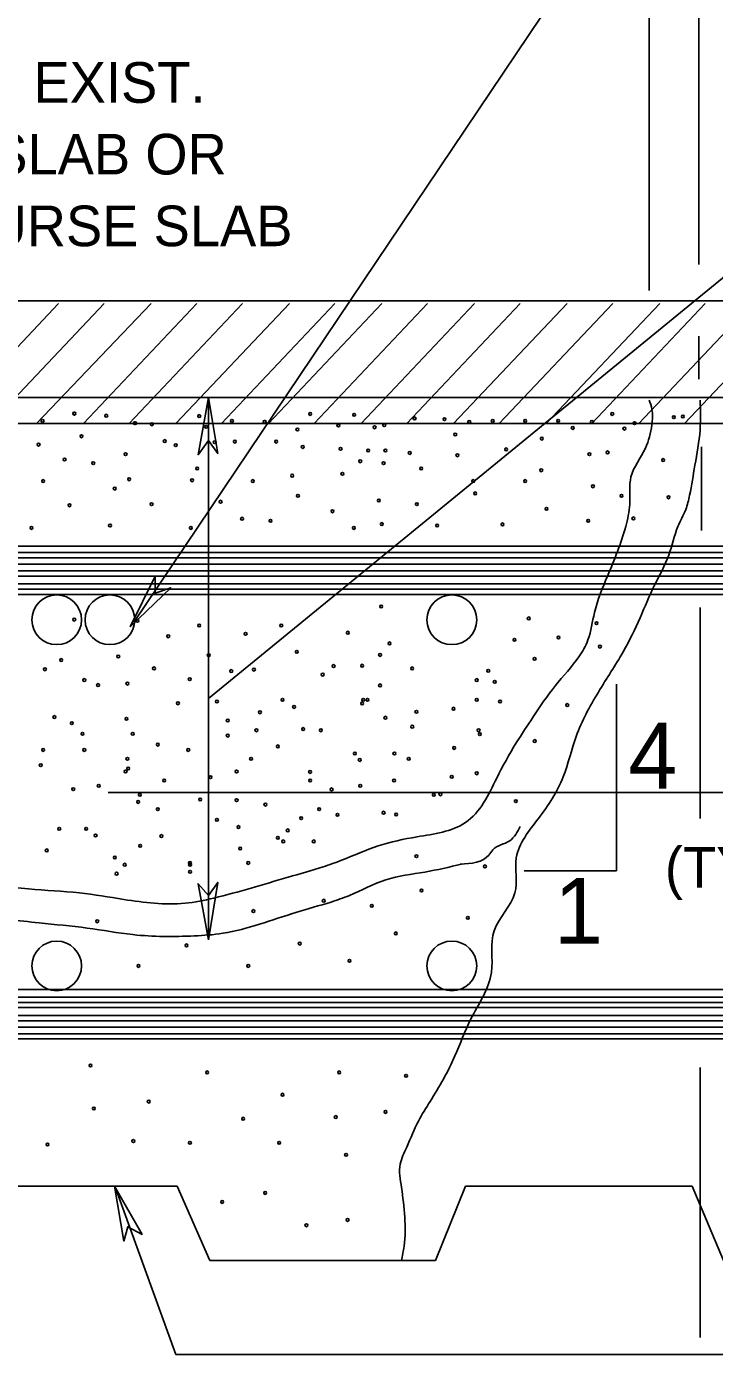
# Model space of a CAD drawing. Extents: x 528.19 to 531.15, y 154.44 to 156.28.
# Drawn here: x 529.9011 to 530.0741, y 155.6316 to 155.9657 of the extents above; entities that cross this region are included whole.
import ezdxf

# ---------------------------------------------------------------- set-up
doc = ezdxf.new("R2010")
doc.units = 0
for name, color, linetype in [('Level 1', 7, 'Continuous'), ('Level 2', 7, 'Continuous'), ('Level 5', 7, 'Continuous')]:
    doc.layers.add(name, color=color, linetype=linetype)

msp = doc.modelspace()

# ---------------------------------------------------------------- linework, layer by layer
at = {"layer": 'Level 1'}
for points in [[(529.94685, 155.87238), (529.94423, 155.85794), (529.94685, 155.86155), (529.94915, 155.85827)], [(529.92717, 155.81463), (529.93734, 155.82448), (529.9334, 155.82316), (529.9334, 155.82743)], [(529.94685, 155.73589), (529.94915, 155.75033), (529.94685, 155.74705), (529.94423, 155.75)], [(529.92323, 155.67388), (529.92552, 155.6601), (529.92651, 155.66371), (529.93012, 155.66175)]]:
    msp.add_lwpolyline(points, close=True, dxfattribs=at)
at = {"layer": 'Level 2'}
for p, q in [((530.07021, 156.12106), (530.07021, 155.90584)), ((530.05774, 156.02592), (530.05774, 155.89928)), ((529.92815, 155.81594), (530.04331, 155.9872)), ((529.64797, 155.89665), (530.16962, 155.89665)), ((530.07021, 155.8878), (530.07021, 155.87697)), ((529.64797, 155.87238), (530.16962, 155.87238)), ((529.64797, 155.87238), (530.16962, 155.87238)), ((529.94685, 155.87238), (529.94685, 155.73688)), ((529.64797, 155.86581), (530.16962, 155.86581)), ((530.07087, 155.85991), (530.07087, 155.83891)), ((529.64797, 155.83497), (530.16962, 155.83497)), ((529.64797, 155.83333), (530.16962, 155.83333)), ((529.64797, 155.83202), (530.16962, 155.83202)), ((529.64797, 155.83038), (530.16962, 155.83038)), ((529.64797, 155.82874), (530.16962, 155.82874)), ((529.64797, 155.82743), (530.16962, 155.82743)), ((529.64797, 155.82546), (530.16962, 155.82546)), ((529.64797, 155.82415), (530.16962, 155.82415)), ((529.64797, 155.82283), (530.16962, 155.82283)), ((530.07054, 155.81955), (530.07054, 155.7664)), ((530.04954, 155.8002), (530.04954, 155.75328)), ((530.02625, 155.75328), (530.04954, 155.75328)), ((529.64797, 155.72343), (530.16962, 155.72343)), ((529.64797, 155.72146), (530.16962, 155.72146)), ((529.64797, 155.72014), (530.16962, 155.72014)), ((529.64797, 155.71883), (530.16962, 155.71883)), ((529.64797, 155.71686), (530.16962, 155.71686)), ((529.64797, 155.71555), (530.16962, 155.71555)), ((529.64797, 155.71391), (530.16962, 155.71391)), ((529.64797, 155.71227), (530.16962, 155.71227)), ((529.64797, 155.71096), (530.16962, 155.71096)), ((530.07054, 155.70374), (530.07054, 155.63583)), ((529.92356, 155.67323), (529.93865, 155.63156)), ((529.93865, 155.63156), (530.26575, 155.63156))]:
    msp.add_line(p, q, dxfattribs=at)
for centre, radius in [((529.9051, 155.86648), 0.000358), ((529.91308, 155.8683), 0.000358), ((529.9131, 155.8683), 0.000358), ((529.92113, 155.86778), 0.000358), ((529.92834, 155.8659), 0.000358), ((529.92836, 155.8659), 0.000358), ((529.9445, 155.8677), 0.000358), ((529.94452, 155.8677), 0.000358), ((529.95274, 155.86648), 0.000358), ((529.96097, 155.8662), 0.000358), ((529.96099, 155.8662), 0.000358), ((529.97244, 155.86821), 0.000358), ((529.98349, 155.868), 0.000358), ((529.99868, 155.8671), 0.000358), ((529.9987, 155.8671), 0.000358), ((530.00622, 155.86691), 0.000358), ((530.01245, 155.8662), 0.000358), ((530.01247, 155.8662), 0.000358), ((530.01836, 155.86648), 0.000358), ((530.02652, 155.8665), 0.000358), ((530.02654, 155.8665), 0.000358), ((530.03481, 155.86648), 0.000358), ((530.04328, 155.8662), 0.000358), ((530.0433, 155.8662), 0.000358), ((530.04845, 155.86821), 0.000358), ((530.05405, 155.8659), 0.000358), ((530.05407, 155.8659), 0.000358), ((530.06393, 155.8674), 0.000358), ((530.06621, 155.86757), 0.000358), ((529.91487, 155.86261), 0.000358), ((529.9326, 155.86561), 0.000358), ((529.94625, 155.86496), 0.000358), ((529.9692, 155.86431), 0.000358), ((529.97952, 155.8653), 0.000358), ((529.97954, 155.8653), 0.000358), ((529.98865, 155.86487), 0.000358), ((529.99107, 155.8654), 0.000358), ((530.00894, 155.86306), 0.000358), ((530.03849, 155.8647), 0.000358), ((530.03851, 155.8647), 0.000358), ((530.05148, 155.86453), 0.000358), ((529.9041, 155.86051), 0.000358), ((529.93582, 155.86141), 0.000358), ((529.9386, 155.86036), 0.000358), ((529.9484, 155.86111), 0.000358), ((529.95348, 155.86126), 0.000358), ((529.96385, 155.86126), 0.000358), ((529.97054, 155.85991), 0.000358), ((529.98008, 155.85945), 0.000358), ((530.02173, 155.85931), 0.000358), ((530.03071, 155.86201), 0.000358), ((529.91064, 155.85675), 0.000358), ((529.91786, 155.85585), 0.000358), ((529.92598, 155.8581), 0.000358), ((529.98504, 155.8563), 0.000358), ((529.98701, 155.85901), 0.000358), ((529.9909, 155.85585), 0.000358), ((529.99135, 155.85901), 0.000358), ((529.99748, 155.85841), 0.000358), ((530.00946, 155.85781), 0.000358), ((530.04268, 155.85811), 0.000358), ((530.04726, 155.85855), 0.000358), ((530.06124, 155.85662), 0.000358), ((529.94401, 155.85449), 0.000358), ((529.96791, 155.85269), 0.000358), ((529.98053, 155.85314), 0.000358), ((530.00037, 155.85449), 0.000358), ((530.03058, 155.85405), 0.000358), ((529.90523, 155.85134), 0.000358), ((529.92325, 155.84943), 0.000358), ((529.92687, 155.85178), 0.000358), ((529.94271, 155.85152), 0.000358), ((529.95799, 155.85134), 0.000358), ((530.01344, 155.85134), 0.000358), ((530.02652, 155.85134), 0.000358), ((530.04358, 155.85002), 0.000358), ((529.94989, 155.84613), 0.000358), ((529.96935, 155.84763), 0.000358), ((529.9897, 155.84643), 0.000358), ((530.01395, 155.84823), 0.000358), ((530.05076, 155.84763), 0.000358), ((530.0626, 155.84725), 0.000358), ((529.91188, 155.84523), 0.000358), ((529.93253, 155.84553), 0.000358), ((529.97803, 155.84373), 0.000358), ((529.99928, 155.84553), 0.000358), ((530.0319, 155.84433), 0.000358), ((529.9023, 155.83954), 0.000358), ((529.92206, 155.84014), 0.000358), ((529.94241, 155.83954), 0.000358), ((529.95528, 155.84186), 0.000358), ((529.96246, 155.84134), 0.000358), ((529.98342, 155.83954), 0.000358), ((529.99045, 155.84051), 0.000358), ((530.00437, 155.84014), 0.000358), ((530.02083, 155.84044), 0.000358), ((530.04238, 155.84134), 0.000358), ((530.05375, 155.84194), 0.000358), ((529.90864, 155.81642), 0.00625), ((529.92204, 155.81642), 0.00625), ((530.00807, 155.81642), 0.00625), ((529.9903, 155.81977), 0.000358), ((529.91308, 155.81647), 0.000358), ((529.92894, 155.81617), 0.000358), ((530.02742, 155.81677), 0.000358), ((529.9445, 155.81498), 0.000358), ((529.95618, 155.81288), 0.000358), ((529.96516, 155.81498), 0.000358), ((529.98192, 155.81318), 0.000358), ((530.04448, 155.81557), 0.000358), ((529.93672, 155.81228), 0.000358), ((529.9924, 155.81048), 0.000358), ((530.02382, 155.81138), 0.000358), ((530.0349, 155.81198), 0.000358), ((530.04534, 155.80967), 0.000358), ((529.90978, 155.80629), 0.000358), ((529.92415, 155.80719), 0.000358), ((529.9469, 155.80749), 0.000358), ((529.96905, 155.80838), 0.000358), ((529.99, 155.80758), 0.000358), ((530.02891, 155.80659), 0.000358), ((529.90569, 155.80397), 0.000358), ((529.93313, 155.80419), 0.000358), ((529.95258, 155.80352), 0.000358), ((529.95827, 155.80389), 0.000358), ((529.97557, 155.80262), 0.000358), ((529.97833, 155.80479), 0.000358), ((529.98549, 155.80487), 0.000358), ((529.99808, 155.80419), 0.000358), ((530.01724, 155.80359), 0.000358), ((529.9156, 155.80126), 0.000358), ((529.91906, 155.8), 0.000358), ((529.92643, 155.80036), 0.000358), ((529.94211, 155.80149), 0.000358), ((529.99, 155.79991), 0.000358), ((530.01434, 155.80126), 0.000358), ((530.01886, 155.80081), 0.000358), ((529.94897, 155.79585), 0.000358), ((529.96548, 155.79628), 0.000358), ((529.98577, 155.79628), 0.000358), ((529.98684, 155.7963), 0.000358), ((530.01434, 155.7963), 0.000358), ((530.02021, 155.79585), 0.000358), ((529.93915, 155.79541), 0.000358), ((529.95979, 155.79314), 0.000358), ((529.96836, 155.79449), 0.000358), ((529.98549, 155.79539), 0.000358), ((529.99915, 155.79325), 0.000358), ((530.00849, 155.79404), 0.000358), ((530.03713, 155.79498), 0.000358), ((529.90807, 155.79196), 0.000358), ((529.91245, 155.79043), 0.000358), ((529.9262, 155.79152), 0.000358), ((529.95167, 155.79109), 0.000358), ((529.97066, 155.78893), 0.000358), ((529.99135, 155.79179), 0.000358), ((529.99811, 155.78953), 0.000358), ((529.91515, 155.78773), 0.000358), ((529.92777, 155.78773), 0.000358), ((529.95168, 155.78728), 0.000358), ((529.95889, 155.78863), 0.000358), ((529.97512, 155.78863), 0.000358), ((530.0148, 155.78863), 0.000358), ((530.01512, 155.78764), 0.000358), ((530.02893, 155.78591), 0.000358), ((529.90523, 155.78367), 0.000358), ((529.9156, 155.78367), 0.000358), ((529.93409, 155.78502), 0.000358), ((529.94175, 155.78367), 0.000358), ((529.9643, 155.78457), 0.000358), ((529.98368, 155.78277), 0.000358), ((529.99361, 155.78277), 0.000358), ((530.00864, 155.78418), 0.000358), ((529.90462, 155.77986), 0.000358), ((529.92643, 155.78142), 0.000358), ((529.92663, 155.779), 0.000358), ((529.95754, 155.78142), 0.000358), ((529.9849, 155.78116), 0.000358), ((529.99722, 155.78142), 0.000358), ((529.92598, 155.77825), 0.000358), ((529.9357, 155.77597), 0.000358), ((529.94735, 155.77684), 0.000358), ((529.95393, 155.77825), 0.000358), ((529.97239, 155.77813), 0.000358), ((529.97241, 155.776), 0.000358), ((529.99354, 155.77597), 0.000358), ((530.00803, 155.7769), 0.000358), ((530.01434, 155.7778), 0.000358), ((529.91282, 155.77381), 0.000358), ((529.91921, 155.77465), 0.000358), ((529.92958, 155.77239), 0.000358), ((529.97782, 155.77375), 0.000358), ((529.98504, 155.77465), 0.000358), ((530.00353, 155.77239), 0.000358), ((530.00519, 155.77252), 0.000358), ((529.92913, 155.77058), 0.000358), ((529.94476, 155.77122), 0.000358), ((529.95393, 155.77104), 0.000358), ((529.96116, 155.76992), 0.000358), ((530.02419, 155.77079), 0.000358), ((529.93409, 155.76878), 0.000358), ((529.94897, 155.76608), 0.000358), ((529.97016, 155.76652), 0.000358), ((529.97467, 155.76878), 0.000358), ((529.97929, 155.76733), 0.000358), ((529.9909, 155.76788), 0.000358), ((529.99405, 155.76743), 0.000358), ((529.90929, 155.76382), 0.000358), ((529.91606, 155.76382), 0.000358), ((529.95438, 155.76427), 0.000358), ((529.96678, 155.76344), 0.000358), ((529.91843, 155.76215), 0.000358), ((529.92965, 155.75956), 0.000358), ((529.93499, 155.76201), 0.000358), ((529.95483, 155.75886), 0.000358), ((529.9643, 155.76156), 0.000358), ((529.96566, 155.76066), 0.000358), ((529.97332, 155.76066), 0.000358), ((529.90613, 155.75841), 0.000358), ((529.92327, 155.7566), 0.000358), ((529.99915, 155.75696), 0.000358), ((529.92372, 155.75254), 0.000358), ((529.92577, 155.7548), 0.000358), ((529.94217, 155.75524), 0.000358), ((529.9422, 155.7548), 0.000358), ((529.9422, 155.75299), 0.000358), ((529.95685, 155.75524), 0.000358), ((530.01641, 155.75437), 0.000358), ((529.97584, 155.74573), 0.000358), ((530.00044, 155.74832), 0.000358), ((529.95814, 155.74314), 0.000358), ((529.98793, 155.74443), 0.000358), ((529.91886, 155.74055), 0.000358), ((530.0121, 155.74141), 0.000358), ((529.99397, 155.73752), 0.000358), ((529.90864, 155.72933), 0.00625), ((529.94131, 155.7345), 0.000358), ((529.9698, 155.73493), 0.000358), ((530.00807, 155.72933), 0.00625), ((529.92922, 155.72931), 0.000358), ((529.95685, 155.72931), 0.000358), ((529.98231, 155.73061), 0.000358), ((529.91714, 155.70426), 0.000358), ((529.94649, 155.70253), 0.000358), ((529.97973, 155.70253), 0.000358), ((529.99656, 155.70167), 0.000358), ((529.96548, 155.69691), 0.000358), ((529.918, 155.69346), 0.000358), ((529.93181, 155.69518), 0.000358), ((529.99138, 155.69259), 0.000358), ((529.95555, 155.69087), 0.000358), ((529.97886, 155.6913), 0.000358), ((529.90634, 155.68438), 0.000358), ((529.92793, 155.68525), 0.000358), ((529.94217, 155.68482), 0.000358), ((529.96462, 155.68482), 0.000358), ((529.98145, 155.68179), 0.000358), ((529.9611, 155.67219), 0.000358), ((529.95029, 155.66993), 0.000358), ((529.98185, 155.66541), 0.000358), ((529.97148, 155.66406), 0.000358)]:
    msp.add_circle(centre, radius, dxfattribs=at)
for points in [[(529.75919, 155.87172), (529.76115, 155.85892), (529.76378, 155.84843), (529.76575, 155.84055), (529.76969, 155.83038), (529.77362, 155.82283), (529.77756, 155.8143), (529.78215, 155.80545), (529.7851, 155.79987), (529.78773, 155.79626), (529.79331, 155.78871), (529.79659, 155.78084), (529.80348, 155.771), (529.8084, 155.7664), (529.81529, 155.76148), (529.82382, 155.75853), (529.83596, 155.75623), (529.84121, 155.75558), (529.86155, 155.75164), (529.87303, 155.75098), (529.88648, 155.75033), (529.90157, 155.74869), (529.91437, 155.7477), (529.92552, 155.74606), (529.94094, 155.74508), (529.94816, 155.74639), (529.96686, 155.75164), (529.97572, 155.75427), (529.98031, 155.75591), (529.9895, 155.75951), (529.99934, 155.76181), (530.01148, 155.76542), (530.01608, 155.77034), (530.01936, 155.77657), (530.02428, 155.78543), (530.02854, 155.79199), (530.03412, 155.79987), (530.04003, 155.80709), (530.04232, 155.81135), (530.04396, 155.81824), (530.04724, 155.82743), (530.05184, 155.8399), (530.05282, 155.84547), (530.05315, 155.85236), (530.05676, 155.85958), (530.0584, 155.86549), (530.0584, 155.86942), (530.05774, 155.87172)], [(530.07054, 155.87172), (530.07054, 155.86417), (530.06923, 155.85531), (530.06791, 155.84777), (530.06693, 155.84416), (530.06496, 155.8399), (530.06266, 155.83268), (530.05906, 155.82513), (530.05545, 155.81693), (530.05118, 155.8084), (530.04495, 155.79823), (530.03937, 155.78707), (530.03609, 155.7769), (530.02986, 155.7664), (530.02428, 155.75656), (530.02395, 155.7477), (530.0187, 155.73819), (530.01804, 155.72769), (530.0128, 155.71588), (530.00886, 155.70669), (530.00262, 155.69521), (529.99967, 155.69029), (529.99672, 155.68373), (529.99508, 155.67946), (529.99541, 155.67356)], [(529.81496, 155.75427), (529.81759, 155.75262), (529.82579, 155.75), (529.83858, 155.74738), (529.8435, 155.74672), (529.86385, 155.74278), (529.87566, 155.74245), (529.88878, 155.7418), (529.9042, 155.74016), (529.91634, 155.73885), (529.92782, 155.7372), (529.94324, 155.73688), (529.95046, 155.73753), (529.96883, 155.74278), (529.97769, 155.74541), (529.98228, 155.74705), (529.99147, 155.75098), (530.00131, 155.75295), (530.0105, 155.75492)]]:
    msp.add_spline(points, degree=3, dxfattribs=at)
at = {"layer": 'Level 5'}
for p, q in [((529.94685, 155.79659), (530.10564, 155.92651)), ((529.88058, 155.86581), (529.90912, 155.896)), ((529.89206, 155.86581), (529.9206, 155.896)), ((529.90354, 155.86581), (529.93241, 155.896)), ((529.91535, 155.86581), (529.9439, 155.896)), ((529.92684, 155.86581), (529.95538, 155.896)), ((529.93865, 155.86581), (529.96719, 155.896)), ((529.95013, 155.86581), (529.97867, 155.896)), ((529.96194, 155.86581), (529.99049, 155.896)), ((529.97343, 155.86581), (530.00197, 155.896)), ((529.98524, 155.86581), (530.01378, 155.896)), ((529.99672, 155.86581), (530.02526, 155.896)), ((530.00853, 155.86581), (530.03707, 155.896)), ((530.02001, 155.86581), (530.04856, 155.896)), ((530.03182, 155.86581), (530.06037, 155.896)), ((530.04331, 155.86581), (530.07185, 155.896)), ((530.05512, 155.86581), (530.08366, 155.896)), ((530.0666, 155.86581), (530.09514, 155.896)), ((530.1893, 155.77297), (529.92159, 155.77297)), ((529.88222, 155.67388), (529.93898, 155.67388)), ((529.93898, 155.67388), (529.94718, 155.65518)), ((530.01148, 155.67388), (530.00394, 155.65518)), ((530.01148, 155.67388), (530.06857, 155.67388)), ((530.06857, 155.67388), (530.07644, 155.65518)), ((529.94718, 155.65518), (530.00394, 155.65518))]:
    msp.add_line(p, q, dxfattribs=at)
for points in [[(530.01017, 155.75492), (530.01739, 155.75722), (530.01837, 155.75853), (530.02264, 155.76083), (530.02526, 155.76444)], [(529.99541, 155.67356), (529.99606, 155.65879), (529.99541, 155.65518)]]:
    msp.add_spline(points, degree=3, dxfattribs=at)

# ---------------------------------------------------------------- texts
at = {"layer": 'Level 2'}
for s, p in [('4', (530.05249, 155.77395)), ('1', (530.03379, 155.73491))]:
    msp.add_text(s, height=0.01656, dxfattribs=at).set_placement(p)
at = {"layer": 'Level 5'}
for s, height, p in [('TOP OF EXIST.', 0.0102244, (529.8481, 155.94652)), ('DECK SLAB OR', 0.0102244, (529.85039, 155.92848)), ('FIRST COURSE SLAB', 0.0102244, (529.82743, 155.91043)), ('(TYP.)', 0.010224, (530.06168, 155.74902))]:
    msp.add_text(s, height=height, dxfattribs=at).set_placement(p)

doc.saveas('drawing.dxf')
